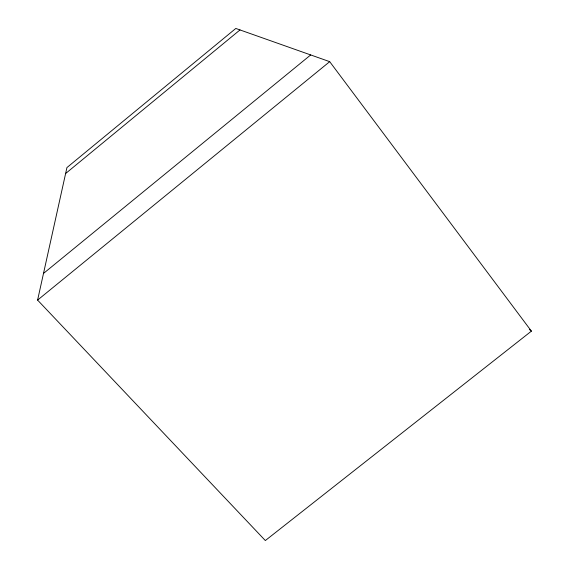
<?xml version="1.0" encoding="UTF-8"?>
<svg xmlns="http://www.w3.org/2000/svg" width="569" height="569" viewBox="0 0 569 569"><rect width="100%" height="100%" fill="white"/><g stroke="black" fill="none" stroke-linecap="round" stroke-linejoin="round"><path stroke-width="0.85" d="M37.597 300.091L66.936 167.571L235.808 28.45L329.7 61.658L531.403 331.137L265.332 540.55L37.597 300.091L329.7 61.658M65.613 173.531L239.997 29.929M43.493 273.44L310.688 54.937M529.348 329.451L531.403 331.137"/></g></svg>
